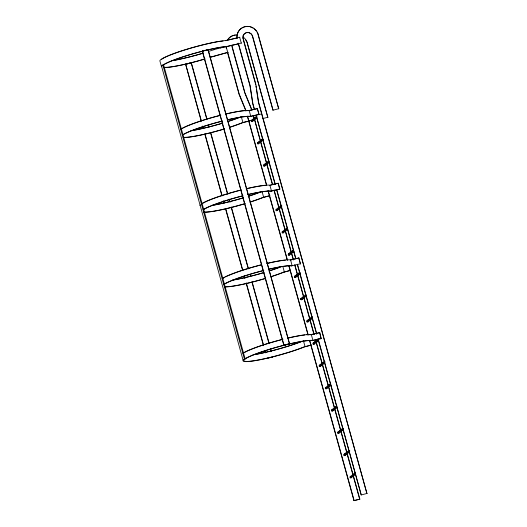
<?xml version="1.0" encoding="UTF-8"?>
<svg xmlns="http://www.w3.org/2000/svg" width="527" height="527" viewBox="0 0 527 527"><rect width="100%" height="100%" fill="white"/><g stroke="black" fill="none" stroke-linecap="round" stroke-linejoin="round"><path stroke-width="0.79" d="M256.544 116.348L251.386 120.393A0.764 0.731 51.9 0 0 251.399 121.454A0.764 0.731 51.9 0 0 252.453 121.487L252.631 120.769M262.716 138.621L257.558 142.665A0.764 0.731 51.9 0 0 257.578 143.726A0.764 0.731 51.9 0 0 258.625 143.752L258.81 143.034M268.895 160.887L263.737 164.931A0.764 0.731 51.9 0 0 263.75 165.992A0.764 0.731 51.9 0 0 264.798 166.018L264.982 165.3M281.24 205.418L276.089 209.463A0.764 0.731 51.9 0 0 276.102 210.523A0.764 0.731 51.9 0 0 277.149 210.556L277.334 209.832L280.555 207.309M287.419 227.684L282.261 231.735A0.764 0.731 51.9 0 0 282.274 232.796A0.764 0.731 51.9 0 0 283.328 232.822L283.506 232.104M293.592 249.956L288.434 254.001A0.764 0.731 51.9 0 0 288.453 255.061A0.764 0.731 51.9 0 0 289.501 255.088L289.685 254.37M299.771 272.222L294.613 276.267A0.764 0.731 51.9 0 0 294.626 277.327A0.764 0.731 51.9 0 0 295.673 277.354L295.864 277.024M305.943 294.488L300.785 298.532A0.764 0.731 51.9 0 0 300.805 299.593A0.764 0.731 51.9 0 0 301.852 299.626L303.321 297.893M312.116 316.753L306.964 320.805A0.764 0.731 51.9 0 0 306.977 321.859A0.764 0.731 51.9 0 0 308.025 321.892L308.209 321.174M318.295 339.026L313.137 343.07A0.764 0.731 51.9 0 0 313.15 344.131A0.764 0.731 51.9 0 0 314.204 344.157L314.382 343.439M324.467 361.291L319.316 365.336A0.764 0.731 51.9 0 0 319.329 366.397A0.764 0.731 51.9 0 0 320.376 366.423L320.568 366.094M330.646 383.557L325.488 387.602A0.764 0.731 51.9 0 0 325.502 388.662A0.764 0.731 51.9 0 0 326.556 388.689L328.025 386.963M336.819 405.823L331.661 409.868A0.764 0.731 51.9 0 0 331.681 410.928A0.764 0.731 51.9 0 0 332.728 410.961L332.912 410.243M342.998 428.095L337.84 432.14A0.764 0.731 51.9 0 0 337.853 433.201A0.764 0.731 51.9 0 0 338.901 433.227L339.092 432.898M349.17 450.361L344.012 454.406A0.764 0.731 51.9 0 0 344.032 455.466A0.764 0.731 51.9 0 0 345.08 455.493L345.264 455.163M355.343 472.627L350.191 476.671A0.764 0.731 51.9 0 0 350.205 477.732A0.764 0.731 51.9 0 0 351.252 477.758L351.437 477.04M161.493 65.987L163.568 64.742L245.114 358.801L243.757 359.875L243.039 360.046L161.493 65.987L162.204 65.809M201.077 120.611L185.642 64.202L191.354 62.805L206.959 119.082M202.263 51.159L208.145 49.63L289.527 343.828L283.809 345.225L202.263 51.159L208.145 49.63M185.471 64.334L191.354 62.805M239.68 37.331L241.294 43.168M257.387 108.661L259.001 114.491L257.387 108.661L248.316 110.716A36.172 4.097 -15.5 0 0 238.863 111.428M248.691 121.045L252.426 120.037M252.743 119.715L254.034 118.707M255.325 117.692L256.609 116.684M251.399 121.454L257.202 116.902M254.567 119.247L255.852 118.239M261.662 113.951L249.936 116.546A36.172 4.097 -15.5 0 0 227.783 119.8M252.453 121.487L256.32 118.45M243.013 38.741L242.861 38.003A5.072 4.862 51.9 0 1 252.288 35.698L272.999 110.196L252.459 35.559A5.072 4.862 51.9 0 0 243.033 37.865L255.878 84.379L258.619 102.231L366.937 493.555L258.401 102.205M243.54 37.345A11.172 10.718 51.9 0 1 247.031 41.956L267.821 117.343L247.525 44.156M237.143 38.491A11.172 10.718 51.9 0 1 244.95 26.646A11.172 10.718 51.9 0 1 257.92 33.412L278.711 108.799L257.756 33.544A11.172 10.718 51.9 0 0 257.104 32.239M258.922 141.98L262.789 138.95M257.578 143.726L263.375 139.174M258.625 143.752L263.138 140.208M268.961 161.216L263.737 164.931M263.75 165.992L268.908 161.947M264.798 166.018L269.31 162.481M273.131 184.667L275.068 183.152M270.726 185.155L278.269 183.218L279.89 189.048L270.647 191.242A36.172 4.097 -15.5 0 0 247.703 194.674M276.102 210.523L281.899 205.971M277.149 210.556L281.662 207.012M284.264 230.549L287.485 228.02M282.274 232.796L287.432 228.744M283.328 232.822L287.841 229.278M293.664 250.285L288.434 254.001M288.453 255.061L293.605 251.017M289.501 255.088L294.013 251.55M298.816 258.039L300.43 263.875L298.816 258.039L290.7 260.022M297.261 274.574L294.613 276.267M294.626 277.327L300.43 272.775M297.795 275.12L299.725 273.605M295.673 277.354L300.186 273.816M302.788 297.347L304.079 296.339M300.805 299.593L305.956 295.548M304.613 296.879L305.904 295.871M301.852 299.626L306.365 296.082M243.039 360.046L245.114 358.801M312.188 317.089L306.964 320.805M306.977 321.859L312.136 317.814M308.025 321.892L312.537 318.348M267.196 358.261L272.736 357.003M283.809 345.225L289.698 343.69M321.147 338.565L319.698 332.596L321.147 338.565L312.076 340.62A36.172 4.097 -15.5 0 0 263.039 351.45A36.172 4.097 -15.5 0 0 250.668 361.16A36.172 4.097 -15.5 0 0 304.013 346.95L311.305 345.014M317.722 339.862L313.137 343.07M313.15 344.131L318.308 340.08M314.204 344.157L318.716 340.62M321.318 364.15L319.316 365.336M319.329 366.397L325.126 361.845M321.845 364.697L324.428 362.668M320.376 366.423L324.889 362.886M328.137 385.909L330.712 383.887M325.502 388.662L330.66 384.618M326.556 388.689L331.061 385.151M334.309 408.181L336.891 406.159M331.681 410.928L336.832 406.884M332.728 410.961L337.24 407.417M343.064 428.425L337.84 432.14M337.853 433.201L343.657 428.649M338.901 433.227L343.413 429.683M344.012 454.406L347.306 452.206M344.032 455.466L349.829 450.914M345.903 454.267L349.131 451.738M345.08 455.493L349.592 451.955M352.84 474.979L354.124 473.971M350.205 477.732L355.363 473.687M352.082 476.533L353.367 475.525M351.252 477.758L355.765 474.221M309.566 340.567L353.96 500.65L359.849 499.122L335.014 409.565M317.926 338.828L361.226 494.952L318.315 339.487M353.96 500.65L359.849 499.122M251.386 120.393L252.097 120.222M257.558 142.665L258.276 142.488M276.089 209.463L276.8 209.291M282.261 231.735L282.973 231.557M300.785 298.532L301.839 298.565M325.488 387.602L326.536 387.635M331.661 409.868L332.379 409.696M350.191 476.671L351.239 476.698M240.253 117.053L241.28 116.638L242.901 122.475L241.873 122.883A36.172 4.097 -15.5 0 1 229.601 127.257M269.877 195.629L262.584 197.572A36.172 4.097 -15.5 0 1 250.318 201.946M290.594 270.325L283.302 272.261A36.172 4.097 -15.5 0 1 271.03 276.642M283.796 272.195L290.535 270.43M208.521 51.415L214.021 49.709M210.135 57.252L228.099 52.272M210.319 57.285L227.947 52.404M213.89 49.657L220.345 47.944M239.851 37.2L225.734 40.52L219.957 41.238A36.936 4.183 -15.5 0 0 180.952 51.093A36.936 4.183 -15.5 0 0 159.892 60.934L161.512 66.764A36.936 4.183 -15.5 0 1 182.566 56.929A36.936 4.183 -15.5 0 1 221.577 47.068L227.348 46.356L241.465 43.03M231.999 39.209L237.374 37.898M220.233 48.062L225.714 46.626M238.224 43.919L226.893 46.554L221.063 47.272A36.165 4.097 -15.5 0 0 208.369 49.808M225.596 114.01A36.93 4.183 -15.5 0 1 249.021 110.499L257.558 108.529M272.999 110.196L278.882 108.667M227.209 119.84A36.93 4.183 -15.5 0 1 250.641 116.329L259.172 114.359M242.901 122.475L249.166 120.94M249.106 121.045L242.367 122.811A36.93 4.183 -15.5 0 1 229.884 127.264M262.821 118.568L267.993 117.211M246.307 188.699A36.93 4.183 -15.5 0 1 269.738 185.188L278.269 183.218M247.921 194.529A36.93 4.183 -15.5 0 1 271.352 191.018L279.89 189.048M269.817 195.741L263.085 197.506A36.93 4.183 -15.5 0 1 249.805 202.21M267.018 263.388A36.93 4.183 -15.5 0 1 290.449 259.877L298.98 257.907M300.601 263.737L291.359 265.931M287.735 338.077A36.93 4.183 -15.5 0 1 311.161 334.566L319.698 332.596M318.789 332.912L310.456 334.783A36.172 4.097 -15.5 0 0 306.74 334.79M312.781 340.402L321.312 338.426M311.246 345.119L304.507 346.885A36.93 4.183 -15.5 0 1 250.061 361.377A36.93 4.183 -15.5 0 1 262.723 351.45A36.93 4.183 -15.5 0 1 312.781 340.402M361.226 494.952L367.108 493.424M225.279 40.717L231.234 39.4M220.174 41.35L223.092 40.987M344.73 454.228L345.066 454.432M244.818 93.055L251.616 109.609M247.308 43.372L246.86 42.088A11.172 10.718 51.9 0 0 245.404 39.565M243.23 39.525L255.661 84.346M278.098 183.35L279.718 189.18M238.52 43.774L250.167 85.776L252.907 103.628L254.403 109.036M238.125 43.102L249.95 85.743L252.69 103.602L254.212 109.082M275.239 184.16L256.122 115.215L275.068 184.292M276.78 189.707L295.897 258.658M297.439 264.205L316.78 333.94M276.609 189.839L295.726 258.79M297.268 264.337L316.608 334.078M251.965 110.117L244.943 92.759L232.137 46.409A5.072 4.862 51.9 0 1 232.124 45.111M253.487 115.597L254.357 118.727M272.591 184.496L254.574 119.51L259.897 139.457M274.132 190.043L291.273 251.86M291.714 253.447L293.473 259.785M294.791 264.541L297.426 274.053M297.867 275.634L314.132 334.283M315.673 339.829L334.573 407.984M253.329 115.788L253.974 118.101M260.555 141.835L266.267 162.441M266.932 164.819L272.426 184.634M273.961 190.181L284.732 229.014M285.39 231.386L291.102 251.992M291.543 253.579L293.302 259.916M294.843 265.463L303.414 296.372M303.855 297.959L309.349 317.768M310.225 320.943L313.96 334.414M315.502 339.961L315.943 341.549M316.378 343.13L328.025 385.132M328.69 387.51L334.184 407.325M334.843 409.703L352.642 473.892M353.301 476.27L359.677 499.253M232.124 47.285L244.6 92.265M249.185 110.571L250.799 116.408M269.896 185.26L271.517 191.097M290.608 259.956L292.07 265.707A36.93 4.183 -15.5 0 0 268.638 269.218M311.325 334.645L312.939 340.475M246.037 110.729L239.232 94.155L226.254 47.035M247.558 116.21L266.662 185.102M268.197 190.649L287.538 260.391M289.079 265.937L308.196 334.882M309.738 340.429L354.131 500.518M245.905 111.006L239.106 94.452L227.46 52.456M247.407 116.408L266.491 185.234M268.032 190.781L287.149 259.732M288.908 266.069L308.031 335.02M261.998 191.334L263.612 197.164M282.913 266.748L284.323 271.853M303.42 340.712L305.041 346.542M207.974 49.762L289.527 343.828M202.434 51.027L283.981 345.086M208.501 124.629L209.16 127.007M210.701 132.554L227.842 194.377M229.166 199.134L230.042 202.309M231.36 207.058L248.507 268.889M250.048 274.435L250.483 276.016M252.025 281.57L269.172 343.393M270.707 348.94L271.365 351.318M191.189 62.937L206.795 119.214M208.33 124.761L208.771 126.348M210.53 132.685L227.236 192.928M228.995 199.272L229.653 201.643M231.195 207.197L248.118 268.223M252.071 282.492L269.001 343.525M270.535 349.072L270.977 350.659M185.642 64.202L201.472 121.269M202.79 126.025L203.448 128.404M204.983 133.95L222.13 195.774M223.672 201.327L224.107 202.908M225.648 208.455L242.795 270.285M244.33 275.832L244.989 278.21M246.313 282.966L263.678 345.58M264.995 350.336L265.654 352.715M202.836 126.954L203.277 128.535M204.819 134.089L221.959 195.912M223.283 200.668L223.942 203.047M225.477 208.593L242.624 270.417M244.166 275.964L244.824 278.342M246.142 283.098L263.507 345.712M264.824 350.468L265.483 352.846M162.85 64.92L244.403 358.979M226.083 47.173L226.36 48.491M255.911 85.967L256.162 87.594M256.412 89.215L258.283 101.388M203.415 53.135A36.936 4.183 -15.5 0 1 174.608 60.302M203.251 53.095A36.165 4.097 -15.5 0 1 171.532 60.717M161.572 59.373A36.165 4.097 -15.5 0 1 219.449 41.442M204.871 58.925A36.165 4.097 -15.5 0 1 164.253 67.318M163.653 64.861A36.165 4.097 -15.5 0 1 202.961 51.119M205.036 58.971A36.936 4.183 -15.5 0 1 164.226 67.568M231.972 46.547A5.072 4.862 51.9 0 1 231.952 45.243M227.519 40.138A11.172 10.718 51.9 0 1 236.873 34.894M227.348 40.276A11.172 10.718 51.9 0 1 235.286 35.085M236.86 37.186A11.172 10.718 51.9 0 1 249.021 26.613M250.417 26.936A11.172 10.718 51.9 0 1 253.065 28.102M254.258 28.932A11.172 10.718 51.9 0 1 256.3 31.021M259.482 192.454A36.93 4.183 -15.5 0 1 248.184 196.38M243.54 197.816A36.93 4.183 -15.5 0 1 213.244 205.253M200.023 205.616A36.93 4.183 -15.5 0 1 200.392 204.759M201.452 203.877A36.93 4.183 -15.5 0 1 240.826 190.043M260.964 191.742A36.172 4.097 -15.5 0 1 248.698 196.116M243.375 197.777A36.172 4.097 -15.5 0 1 211.65 205.398M202.157 203.712A36.172 4.097 -15.5 0 1 241.471 189.97M246.089 188.844A36.172 4.097 -15.5 0 1 265.318 185.412M244.996 203.606A36.172 4.097 -15.5 0 1 204.377 211.999M203.771 209.542A36.172 4.097 -15.5 0 1 243.085 195.8M245.16 203.653A36.93 4.183 -15.5 0 1 203.685 212.223M203.073 209.713A36.93 4.183 -15.5 0 1 242.44 195.879M279.488 267.406A36.93 4.183 -15.5 0 1 268.895 271.069M263.493 272.736A36.93 4.183 -15.5 0 1 233.955 279.942M222.17 278.566A36.93 4.183 -15.5 0 1 261.537 264.732M281.681 266.431A36.172 4.097 -15.5 0 1 269.416 270.806M264.093 272.466A36.172 4.097 -15.5 0 1 232.367 280.087M222.868 278.401A36.172 4.097 -15.5 0 1 224.831 277.242M225.648 276.82A36.172 4.097 -15.5 0 1 261.432 264.85M266.8 263.533A36.172 4.097 -15.5 0 1 285.423 260.154M265.707 278.296A36.172 4.097 -15.5 0 1 224.522 286.635M224.021 284.573A36.172 4.097 -15.5 0 1 263.803 270.496M269.211 269.178A36.172 4.097 -15.5 0 1 291.365 265.931M283.796 272.195A36.93 4.183 -15.5 0 1 271.306 276.649M265.114 278.572A36.93 4.183 -15.5 0 1 224.397 286.912M223.784 284.402A36.93 4.183 -15.5 0 1 263.157 270.568M238.764 117.758A36.93 4.183 -15.5 0 1 228.263 121.434M222.829 123.127A36.93 4.183 -15.5 0 1 193.264 130.432M180.741 129.187A36.93 4.183 -15.5 0 1 220.879 115.156M239.62 117.304A36.172 4.097 -15.5 0 1 227.987 121.427M222.664 123.087A36.172 4.097 -15.5 0 1 190.939 130.709M181.44 129.023A36.172 4.097 -15.5 0 1 220.003 115.472M226.162 113.97A36.172 4.097 -15.5 0 1 238.197 111.54M224.278 128.917A36.172 4.097 -15.5 0 1 183.1 137.257M182.592 135.195A36.172 4.097 -15.5 0 1 222.374 121.111M224.443 128.963A36.93 4.183 -15.5 0 1 183.64 137.56M182.355 135.024A36.93 4.183 -15.5 0 1 222.499 120.993M301.589 341.568A36.93 4.183 -15.5 0 1 255.411 354.5M242.881 353.261A36.93 4.183 -15.5 0 1 283.019 339.23M302.393 341.121A36.172 4.097 -15.5 0 1 253.079 354.776M244.146 352.728A36.172 4.097 -15.5 0 1 281.385 339.737M288.302 338.038A36.172 4.097 -15.5 0 1 301.003 335.501M301.813 335.376A36.172 4.097 -15.5 0 1 304.81 334.974M320.963 338.782A0.764 0.731 51.9 0 1 320.581 338.769"/></g></svg>
